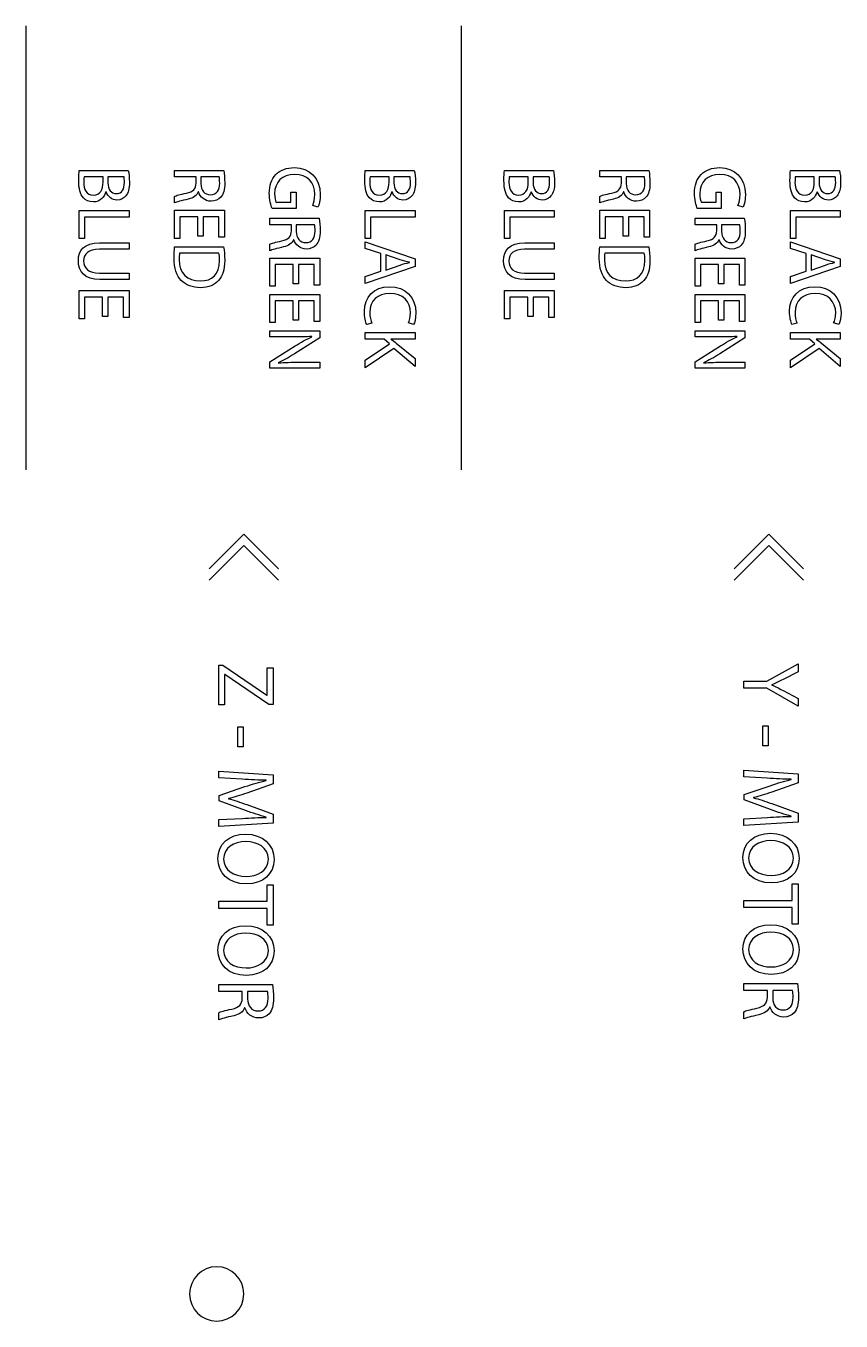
# Model space of a CAD drawing. Header units: millimetres. Extents: x -1166 to -93, y -857 to -63.
# Drawn here: x -1007.1 to -964.3, y -736.2 to -668.2 of the extents above; entities that cross this region are included whole.
import ezdxf

# ---------------------------------------------------------------- set-up
doc = ezdxf.new("R2010")
doc.units = ezdxf.units.MM
doc.layers.add('CUTS', color=1, linetype='Continuous', true_color=0xff0000)
doc.layers.add('TEXT', color=5, linetype='Continuous', true_color=0x0000ff)

msp = doc.modelspace()

# ---------------------------------------------------------------- linework, layer by layer
at = {"layer": 'CUTS', "color": 1, "lineweight": 25, "true_color": 0xff0000}
for points in [[(-997.075, -733.301), (-997.861, -733.301), (-998.499, -733.939), (-998.499, -734.726)], [(-995.65, -734.726), (-995.65, -733.939), (-996.288, -733.301), (-997.075, -733.301)], [(-998.499, -734.726), (-998.499, -735.513), (-997.861, -736.151), (-997.075, -736.151)], [(-997.075, -736.151), (-996.288, -736.151), (-995.65, -735.513), (-995.65, -734.726)]]:
    msp.add_open_spline(points, degree=3, dxfattribs=at)
at = {"layer": 'TEXT', "color": 5, "lineweight": 25, "true_color": 0x0000ff}
for points in [[(-1007.08, -668.203), (-1007.08, -691.486)], [(-984.254, -668.203), (-984.254, -691.486)], [(-1004.281, -675.789), (-1001.711, -675.789), (-1001.711, -675.789)], [(-998.155, -676.445), (-998.155, -676.127), (-999.288, -676.127), (-999.288, -675.789), (-996.707, -675.789), (-996.707, -675.789)], [(-989.28, -675.789), (-986.711, -675.789), (-986.711, -675.789)], [(-981.98, -675.789), (-979.411, -675.789), (-979.411, -675.789)], [(-975.854, -676.445), (-975.854, -676.127), (-976.988, -676.127), (-976.988, -675.789), (-974.407, -675.789), (-974.407, -675.789)], [(-966.98, -675.789), (-964.411, -675.789), (-964.411, -675.789)], [(-1003.035, -676.406), (-1003.035, -676.127), (-1004.032, -676.127), (-1004.032, -676.127)], [(-1002.782, -676.127), (-1002.782, -676.434)], [(-1001.936, -676.127), (-1002.782, -676.127), (-1002.782, -676.127)], [(-997.899, -676.127), (-997.899, -676.473)], [(-996.944, -676.127), (-997.899, -676.127), (-997.899, -676.127)], [(-988.035, -676.406), (-988.035, -676.127), (-989.032, -676.127), (-989.032, -676.127)], [(-987.783, -676.127), (-987.783, -676.434)], [(-986.937, -676.127), (-987.783, -676.127), (-987.783, -676.127)], [(-980.734, -676.406), (-980.734, -676.127), (-981.732, -676.127), (-981.732, -676.127)], [(-980.482, -676.127), (-980.482, -676.434)], [(-979.636, -676.127), (-980.482, -676.127), (-980.482, -676.127)], [(-975.599, -676.127), (-975.599, -676.473)], [(-974.644, -676.127), (-975.599, -676.127), (-975.599, -676.127)], [(-965.734, -676.406), (-965.734, -676.127), (-966.732, -676.127), (-966.732, -676.127)], [(-965.482, -676.127), (-965.482, -676.434)], [(-964.636, -676.127), (-965.482, -676.127), (-965.482, -676.127)], [(-1002.88, -676.9), (-1002.891, -676.9)], [(-999.288, -677.493), (-999.288, -677.144)], [(-998.031, -676.911), (-998.042, -676.911)], [(-993.966, -677.451), (-993.186, -677.451), (-993.186, -676.923), (-992.914, -676.923), (-992.914, -677.784), (-994.172, -677.784), (-994.172, -677.784)], [(-987.88, -676.9), (-987.891, -676.9)], [(-980.579, -676.9), (-980.59, -676.9)], [(-976.988, -677.493), (-976.988, -677.144)], [(-975.731, -676.911), (-975.742, -676.911)], [(-971.666, -677.451), (-970.886, -677.451), (-970.886, -676.923), (-970.614, -676.923), (-970.614, -677.784), (-971.871, -677.784), (-971.871, -677.784)], [(-965.579, -676.9), (-965.591, -676.9)], [(-1001.672, -677.889), (-1001.672, -678.23), (-1004.005, -678.23), (-1004.005, -679.348), (-1004.288, -679.348), (-1004.288, -677.889), (-1001.672, -677.889), (-1001.672, -677.889)], [(-998.062, -679.228), (-998.062, -678.215), (-999.005, -678.215), (-999.005, -679.348), (-999.288, -679.348), (-999.288, -677.873), (-996.673, -677.873), (-996.673, -679.29), (-996.956, -679.29), (-996.956, -678.215), (-997.783, -678.215), (-997.783, -679.228), (-998.062, -679.228), (-998.062, -679.228)], [(-991.765, -677.707), (-992.041, -677.621)], [(-986.672, -677.889), (-986.672, -678.23), (-989.005, -678.23), (-989.005, -679.348), (-989.289, -679.348), (-989.289, -677.889), (-986.672, -677.889), (-986.672, -677.889)], [(-979.372, -677.889), (-979.372, -678.23), (-981.705, -678.23), (-981.705, -679.348), (-981.988, -679.348), (-981.988, -677.889), (-979.372, -677.889), (-979.372, -677.889)], [(-975.761, -679.228), (-975.761, -678.215), (-976.705, -678.215), (-976.705, -679.348), (-976.988, -679.348), (-976.988, -677.873), (-974.372, -677.873), (-974.372, -679.29), (-974.655, -679.29), (-974.655, -678.215), (-975.482, -678.215), (-975.482, -679.228), (-975.761, -679.228), (-975.761, -679.228)], [(-969.465, -677.707), (-969.741, -677.621)], [(-964.372, -677.889), (-964.372, -678.23), (-966.705, -678.23), (-966.705, -679.348), (-966.988, -679.348), (-966.988, -677.889), (-964.372, -677.889), (-964.372, -677.889)], [(-993.155, -678.952), (-993.155, -678.634), (-994.288, -678.634), (-994.288, -678.297), (-991.707, -678.297), (-991.707, -678.297)], [(-992.899, -678.634), (-992.899, -678.98)], [(-991.944, -678.634), (-992.899, -678.634), (-992.899, -678.634)], [(-970.854, -678.952), (-970.854, -678.634), (-971.988, -678.634), (-971.988, -678.297), (-969.407, -678.297), (-969.407, -678.297)], [(-970.598, -678.634), (-970.598, -678.98)], [(-969.644, -678.634), (-970.598, -678.634), (-970.598, -678.634)], [(-993.031, -679.418), (-993.042, -679.418)], [(-970.73, -679.418), (-970.742, -679.418)], [(-1001.672, -679.922), (-1003.225, -679.922)], [(-1003.213, -679.581), (-1001.672, -679.581), (-1001.672, -679.922), (-1001.672, -679.922)], [(-999.281, -679.786), (-996.712, -679.786), (-996.712, -679.786)], [(-996.956, -680.124), (-999.024, -680.124), (-999.024, -680.124)], [(-994.288, -680.001), (-994.288, -679.651)], [(-988.466, -680.147), (-989.289, -679.876), (-989.289, -679.526), (-986.672, -680.419), (-986.672, -680.822), (-989.289, -681.715), (-989.289, -681.354), (-988.466, -681.075), (-988.466, -680.147), (-988.466, -680.147)], [(-979.372, -679.922), (-980.925, -679.922)], [(-980.913, -679.581), (-979.372, -679.581), (-979.372, -679.922), (-979.372, -679.922)], [(-976.98, -679.786), (-974.411, -679.786), (-974.411, -679.786)], [(-974.655, -680.124), (-976.724, -680.124), (-976.724, -680.124)], [(-971.988, -680.001), (-971.988, -679.651)], [(-966.165, -680.147), (-966.988, -679.876), (-966.988, -679.526), (-964.372, -680.419), (-964.372, -680.822), (-966.988, -681.715), (-966.988, -681.354), (-966.165, -681.075), (-966.165, -680.147), (-966.165, -680.147)], [(-993.061, -681.735), (-993.061, -680.722), (-994.005, -680.722), (-994.005, -681.855), (-994.288, -681.855), (-994.288, -680.38), (-991.672, -680.38), (-991.672, -681.797), (-991.955, -681.797), (-991.955, -680.722), (-992.782, -680.722), (-992.782, -681.735), (-993.061, -681.735), (-993.061, -681.735)], [(-987.445, -680.473), (-988.202, -680.217), (-988.202, -681.009), (-988.202, -681.009)], [(-988.202, -681.009), (-987.449, -680.749)], [(-986.971, -680.613), (-986.971, -680.605)], [(-970.761, -681.735), (-970.761, -680.722), (-971.705, -680.722), (-971.705, -681.855), (-971.988, -681.855), (-971.988, -680.38), (-969.372, -680.38), (-969.372, -681.797), (-969.655, -681.797), (-969.655, -680.722), (-970.482, -680.722), (-970.482, -681.735), (-970.761, -681.735), (-970.761, -681.735)], [(-965.144, -680.473), (-965.901, -680.217), (-965.901, -681.009), (-965.901, -681.009)], [(-965.901, -681.009), (-965.148, -680.749)], [(-964.671, -680.613), (-964.671, -680.605)], [(-1003.225, -681.168), (-1001.672, -681.168), (-1001.672, -681.51), (-1003.202, -681.51)], [(-980.925, -681.168), (-979.372, -681.168), (-979.372, -681.51), (-980.901, -681.51)], [(-1003.062, -683.446), (-1003.062, -682.433), (-1004.005, -682.433), (-1004.005, -683.566), (-1004.288, -683.566), (-1004.288, -682.091), (-1001.672, -682.091), (-1001.672, -683.508), (-1001.956, -683.508), (-1001.956, -682.433), (-1002.782, -682.433), (-1002.782, -683.446), (-1003.062, -683.446), (-1003.062, -683.446)], [(-980.762, -683.446), (-980.762, -682.433), (-981.705, -682.433), (-981.705, -683.566), (-981.988, -683.566), (-981.988, -682.091), (-979.372, -682.091), (-979.372, -683.508), (-979.655, -683.508), (-979.655, -682.433), (-980.482, -682.433), (-980.482, -683.446), (-980.762, -683.446), (-980.762, -683.446)], [(-993.061, -683.644), (-993.061, -682.631), (-994.005, -682.631), (-994.005, -683.764), (-994.288, -683.764), (-994.288, -682.289), (-991.672, -682.289), (-991.672, -683.706), (-991.955, -683.706), (-991.955, -682.631), (-992.782, -682.631), (-992.782, -683.644), (-993.061, -683.644), (-993.061, -683.644)], [(-970.761, -683.644), (-970.761, -682.631), (-971.705, -682.631), (-971.705, -683.764), (-971.988, -683.764), (-971.988, -682.289), (-969.372, -682.289), (-969.372, -683.706), (-969.655, -683.706), (-969.655, -682.631), (-970.482, -682.631), (-970.482, -683.644), (-970.761, -683.644), (-970.761, -683.644)], [(-994.288, -684.202), (-991.672, -684.202), (-991.672, -684.575), (-992.996, -685.41)], [(-993.17, -684.521), (-994.288, -684.521), (-994.288, -684.202), (-994.288, -684.202)], [(-988.935, -683.799), (-989.207, -683.865), (-989.207, -683.865)], [(-986.746, -683.873), (-987.022, -683.788)], [(-971.988, -684.202), (-969.372, -684.202), (-969.372, -684.575), (-970.695, -685.41)], [(-970.87, -684.521), (-971.988, -684.521), (-971.988, -684.202), (-971.988, -684.202)], [(-966.635, -683.799), (-966.906, -683.865), (-966.906, -683.865)], [(-964.446, -683.873), (-964.721, -683.788)], [(-992.087, -684.509), (-992.091, -684.497)], [(-987.654, -684.847), (-986.672, -685.646), (-986.672, -686.065), (-987.783, -685.119), (-989.289, -686.139), (-989.289, -685.739), (-988.004, -684.882), (-988.291, -684.629), (-989.289, -684.629), (-989.289, -684.292), (-986.672, -684.292), (-986.672, -684.292)], [(-986.672, -684.292), (-986.672, -684.629), (-987.934, -684.629), (-987.934, -684.641)], [(-969.787, -684.509), (-969.791, -684.497)], [(-965.354, -684.847), (-964.372, -685.646), (-964.372, -686.065), (-965.482, -685.119), (-966.988, -686.139), (-966.988, -685.739), (-965.703, -684.882), (-965.99, -684.629), (-966.988, -684.629), (-966.988, -684.292), (-964.372, -684.292), (-964.372, -684.292)], [(-964.372, -684.292), (-964.372, -684.629), (-965.633, -684.629), (-965.633, -684.641)], [(-992.767, -685.848), (-991.672, -685.848), (-991.672, -686.166), (-994.288, -686.166), (-994.288, -685.825), (-992.961, -684.994)], [(-970.466, -685.848), (-969.372, -685.848), (-969.372, -686.166), (-971.988, -686.166), (-971.988, -685.825), (-970.66, -684.994)], [(-993.846, -685.875), (-993.842, -685.887)], [(-971.546, -685.875), (-971.541, -685.887)], [(-997.467, -696.679), (-995.65, -694.862), (-993.834, -696.679)], [(-969.932, -696.679), (-968.116, -694.862), (-966.299, -696.679)], [(-997.467, -697.279), (-995.65, -695.463), (-993.834, -697.279)], [(-969.932, -697.279), (-968.116, -695.463), (-966.299, -697.279)], [(-996.751, -701.742), (-994.437, -703.32), (-994.424, -703.32), (-994.424, -701.877), (-994.115, -701.877), (-994.115, -703.802), (-994.339, -703.802), (-996.645, -702.229), (-996.658, -702.229), (-996.658, -703.824), (-996.967, -703.824), (-996.967, -701.742), (-996.751, -701.742), (-996.751, -701.742)], [(-969.432, -702.572), (-968.222, -702.572), (-966.58, -701.666), (-966.58, -702.089), (-967.367, -702.491)], [(-967.367, -703.071), (-966.58, -703.481), (-966.58, -703.896), (-968.217, -702.944), (-969.432, -702.944), (-969.432, -702.572), (-969.432, -702.572)], [(-967.955, -702.774), (-967.955, -702.783)], [(-995.689, -704.98), (-995.689, -706.026), (-995.96, -706.026), (-995.96, -704.98), (-995.689, -704.98), (-995.689, -704.98)], [(-968.154, -704.93), (-968.154, -705.975), (-968.425, -705.975), (-968.425, -704.93), (-968.154, -704.93), (-968.154, -704.93)], [(-995.744, -707.724), (-996.966, -707.647), (-996.966, -707.296), (-994.115, -707.495), (-994.115, -707.965), (-995.494, -708.451)], [(-968.21, -707.673), (-969.432, -707.597), (-969.432, -707.245), (-966.58, -707.445), (-966.58, -707.914), (-967.96, -708.4)], [(-994.483, -707.787), (-994.483, -707.778)], [(-966.949, -707.736), (-966.949, -707.727)], [(-995.566, -709.361), (-996.95, -708.857), (-996.95, -708.578), (-995.592, -708.113)], [(-968.032, -709.31), (-969.415, -708.807), (-969.415, -708.528), (-968.057, -708.062)], [(-968.92, -708.688), (-968.92, -708.697)], [(-995.494, -709.052), (-994.115, -709.56), (-994.115, -710.029), (-996.966, -710.207), (-996.966, -709.843), (-995.714, -709.775), (-995.714, -709.775)], [(-996.455, -708.739), (-996.455, -708.747)], [(-967.96, -709.001), (-966.58, -709.509), (-966.58, -709.979), (-969.432, -710.156), (-969.432, -709.793), (-968.18, -709.725), (-968.18, -709.725)], [(-994.483, -709.729), (-994.483, -709.72)], [(-966.949, -709.678), (-966.949, -709.669)], [(-994.428, -714.128), (-994.428, -713.261), (-994.115, -713.261), (-994.115, -715.372), (-994.428, -715.372), (-994.428, -714.501), (-996.967, -714.501), (-996.967, -714.128), (-994.428, -714.128), (-994.428, -714.128)], [(-966.893, -714.077), (-966.893, -713.21), (-966.58, -713.21), (-966.58, -715.321), (-966.893, -715.321), (-966.893, -714.45), (-969.432, -714.45), (-969.432, -714.077), (-966.893, -714.077), (-966.893, -714.077)], [(-995.731, -719.208), (-995.731, -718.861), (-996.967, -718.861), (-996.967, -718.493), (-994.153, -718.493), (-994.153, -718.493)], [(-995.452, -718.861), (-995.452, -719.238)], [(-994.411, -718.861), (-995.452, -718.861), (-995.452, -718.861)], [(-968.196, -719.157), (-968.196, -718.81), (-969.431, -718.81), (-969.431, -718.442), (-966.618, -718.442), (-966.618, -718.442)], [(-967.917, -718.81), (-967.917, -719.187)], [(-966.877, -718.81), (-967.917, -718.81), (-967.917, -718.81)], [(-996.967, -720.351), (-996.967, -719.97)], [(-995.596, -719.716), (-995.609, -719.716)], [(-969.432, -720.3), (-969.432, -719.919)], [(-968.061, -719.665), (-968.074, -719.665)]]:
    msp.add_lwpolyline(points, dxfattribs=at)
for points in [[(-1004.312, -676.313), (-1004.312, -676.08), (-1004.296, -675.902), (-1004.281, -675.789)], [(-1001.711, -675.789), (-1001.676, -675.937), (-1001.653, -676.174), (-1001.653, -676.406)], [(-996.707, -675.789), (-996.676, -675.961), (-996.653, -676.209), (-996.653, -676.438)], [(-994.316, -676.977), (-994.316, -676.581), (-994.214, -676.255), (-993.97, -675.999)], [(-992.98, -675.991), (-993.644, -675.991), (-994.036, -676.387), (-994.036, -677.001)], [(-993.97, -675.999), (-993.753, -675.774), (-993.403, -675.635), (-992.996, -675.635)], [(-992.996, -675.635), (-992.216, -675.635), (-991.645, -676.174), (-991.645, -677.051)], [(-991.929, -677.043), (-991.929, -676.406), (-992.325, -675.991), (-992.98, -675.991)], [(-989.312, -676.313), (-989.312, -676.08), (-989.296, -675.902), (-989.28, -675.789)], [(-986.711, -675.789), (-986.676, -675.937), (-986.653, -676.174), (-986.653, -676.406)], [(-982.011, -676.313), (-982.011, -676.08), (-981.996, -675.902), (-981.98, -675.789)], [(-979.411, -675.789), (-979.376, -675.937), (-979.353, -676.174), (-979.353, -676.406)], [(-974.407, -675.789), (-974.376, -675.961), (-974.353, -676.209), (-974.353, -676.438)], [(-972.015, -676.977), (-972.015, -676.581), (-971.914, -676.255), (-971.67, -675.999)], [(-970.68, -675.991), (-971.344, -675.991), (-971.736, -676.387), (-971.736, -677.001)], [(-971.67, -675.999), (-971.452, -675.774), (-971.103, -675.635), (-970.696, -675.635)], [(-970.696, -675.635), (-969.915, -675.635), (-969.345, -676.174), (-969.345, -677.051)], [(-969.629, -677.043), (-969.629, -676.406), (-970.024, -675.991), (-970.68, -675.991)], [(-967.011, -676.313), (-967.011, -676.08), (-966.996, -675.902), (-966.98, -675.789)], [(-964.411, -675.789), (-964.376, -675.937), (-964.353, -676.174), (-964.353, -676.406)], [(-1004.067, -677.214), (-1004.234, -677.035), (-1004.312, -676.74), (-1004.312, -676.313)], [(-1004.032, -676.127), (-1004.044, -676.197), (-1004.048, -676.29), (-1004.048, -676.411)], [(-1004.048, -676.411), (-1004.048, -676.76), (-1003.92, -677.082), (-1003.539, -677.082)], [(-1003.539, -677.082), (-1003.186, -677.082), (-1003.035, -676.775), (-1003.035, -676.406)], [(-1002.782, -676.434), (-1002.782, -676.787), (-1002.592, -676.997), (-1002.34, -676.997)], [(-1002.34, -676.997), (-1002.037, -676.997), (-1001.913, -676.768), (-1001.913, -676.426)], [(-1001.913, -676.426), (-1001.913, -676.271), (-1001.925, -676.182), (-1001.936, -676.127)], [(-1001.653, -676.406), (-1001.653, -676.744), (-1001.711, -676.961), (-1001.843, -677.121)], [(-998.663, -676.973), (-998.303, -676.896), (-998.166, -676.752), (-998.155, -676.445)], [(-997.899, -676.473), (-997.899, -676.834), (-997.701, -677.062), (-997.402, -677.062)], [(-997.402, -677.062), (-997.064, -677.062), (-996.917, -676.818), (-996.917, -676.461)], [(-996.917, -676.461), (-996.917, -676.298), (-996.929, -676.185), (-996.944, -676.127)], [(-996.653, -676.438), (-996.653, -676.799), (-996.723, -677.035), (-996.866, -677.195)], [(-989.067, -677.214), (-989.234, -677.035), (-989.312, -676.74), (-989.312, -676.313)], [(-989.032, -676.127), (-989.044, -676.197), (-989.048, -676.29), (-989.048, -676.411)], [(-989.048, -676.411), (-989.048, -676.76), (-988.92, -677.082), (-988.539, -677.082)], [(-988.539, -677.082), (-988.186, -677.082), (-988.035, -676.775), (-988.035, -676.406)], [(-987.783, -676.434), (-987.783, -676.787), (-987.592, -676.997), (-987.34, -676.997)], [(-987.34, -676.997), (-987.037, -676.997), (-986.913, -676.768), (-986.913, -676.426)], [(-986.913, -676.426), (-986.913, -676.271), (-986.925, -676.182), (-986.937, -676.127)], [(-986.653, -676.406), (-986.653, -676.744), (-986.711, -676.961), (-986.843, -677.121)], [(-981.767, -677.214), (-981.933, -677.035), (-982.011, -676.74), (-982.011, -676.313)], [(-981.732, -676.127), (-981.743, -676.197), (-981.748, -676.29), (-981.748, -676.411)], [(-981.748, -676.411), (-981.748, -676.76), (-981.619, -677.082), (-981.239, -677.082)], [(-981.239, -677.082), (-980.886, -677.082), (-980.734, -676.775), (-980.734, -676.406)], [(-980.482, -676.434), (-980.482, -676.787), (-980.292, -676.997), (-980.04, -676.997)], [(-980.04, -676.997), (-979.737, -676.997), (-979.613, -676.768), (-979.613, -676.426)], [(-979.613, -676.426), (-979.613, -676.271), (-979.624, -676.182), (-979.636, -676.127)], [(-979.353, -676.406), (-979.353, -676.744), (-979.411, -676.961), (-979.543, -677.121)], [(-976.363, -676.973), (-976.002, -676.896), (-975.866, -676.752), (-975.854, -676.445)], [(-975.599, -676.473), (-975.599, -676.834), (-975.4, -677.062), (-975.102, -677.062)], [(-975.102, -677.062), (-974.764, -677.062), (-974.617, -676.818), (-974.617, -676.461)], [(-974.617, -676.461), (-974.617, -676.298), (-974.628, -676.185), (-974.644, -676.127)], [(-974.353, -676.438), (-974.353, -676.799), (-974.422, -677.035), (-974.566, -677.195)], [(-966.767, -677.214), (-966.934, -677.035), (-967.011, -676.74), (-967.011, -676.313)], [(-966.732, -676.127), (-966.743, -676.197), (-966.747, -676.29), (-966.747, -676.411)], [(-966.747, -676.411), (-966.747, -676.76), (-966.619, -677.082), (-966.239, -677.082)], [(-966.239, -677.082), (-965.886, -677.082), (-965.734, -676.775), (-965.734, -676.406)], [(-965.482, -676.434), (-965.482, -676.787), (-965.292, -676.997), (-965.04, -676.997)], [(-965.04, -676.997), (-964.737, -676.997), (-964.612, -676.768), (-964.612, -676.426)], [(-964.612, -676.426), (-964.612, -676.271), (-964.624, -676.182), (-964.636, -676.127)], [(-964.353, -676.406), (-964.353, -676.744), (-964.411, -676.961), (-964.543, -677.121)], [(-1003.543, -677.439), (-1003.768, -677.439), (-1003.943, -677.35), (-1004.067, -677.214)], [(-1002.891, -676.9), (-1002.949, -677.148), (-1003.155, -677.439), (-1003.543, -677.439)], [(-1002.305, -677.342), (-1002.561, -677.342), (-1002.782, -677.171), (-1002.88, -676.9)], [(-1001.843, -677.121), (-1001.944, -677.257), (-1002.099, -677.342), (-1002.305, -677.342)], [(-999.288, -677.144), (-999.21, -677.101), (-998.99, -677.043), (-998.663, -676.973)], [(-998.57, -677.292), (-998.935, -677.377), (-999.187, -677.439), (-999.288, -677.493)], [(-998.042, -676.911), (-998.112, -677.11), (-998.298, -677.229), (-998.57, -677.292)], [(-997.367, -677.4), (-997.709, -677.4), (-997.938, -677.183), (-998.031, -676.911)], [(-996.866, -677.195), (-996.983, -677.323), (-997.161, -677.4), (-997.367, -677.4)], [(-994.172, -677.784), (-994.23, -677.633), (-994.316, -677.33), (-994.316, -676.977)], [(-994.036, -677.001), (-994.036, -677.222), (-994.005, -677.373), (-993.966, -677.451)], [(-992.041, -677.621), (-991.975, -677.482), (-991.929, -677.307), (-991.929, -677.043)], [(-991.645, -677.051), (-991.645, -677.354), (-991.711, -677.594), (-991.765, -677.707)], [(-988.543, -677.439), (-988.768, -677.439), (-988.943, -677.35), (-989.067, -677.214)], [(-987.891, -676.9), (-987.949, -677.148), (-988.155, -677.439), (-988.543, -677.439)], [(-987.305, -677.342), (-987.561, -677.342), (-987.783, -677.171), (-987.88, -676.9)], [(-986.843, -677.121), (-986.944, -677.257), (-987.099, -677.342), (-987.305, -677.342)], [(-981.243, -677.439), (-981.468, -677.439), (-981.642, -677.35), (-981.767, -677.214)], [(-980.59, -676.9), (-980.649, -677.148), (-980.854, -677.439), (-981.243, -677.439)], [(-980.004, -677.342), (-980.261, -677.342), (-980.482, -677.171), (-980.579, -676.9)], [(-979.543, -677.121), (-979.644, -677.257), (-979.799, -677.342), (-980.004, -677.342)], [(-976.988, -677.144), (-976.911, -677.101), (-976.689, -677.043), (-976.363, -676.973)], [(-976.27, -677.292), (-976.635, -677.377), (-976.887, -677.439), (-976.988, -677.493)], [(-975.742, -676.911), (-975.812, -677.11), (-975.998, -677.229), (-976.27, -677.292)], [(-975.067, -677.4), (-975.408, -677.4), (-975.637, -677.183), (-975.731, -676.911)], [(-974.566, -677.195), (-974.682, -677.323), (-974.861, -677.4), (-975.067, -677.4)], [(-971.871, -677.784), (-971.929, -677.633), (-972.015, -677.33), (-972.015, -676.977)], [(-971.736, -677.001), (-971.736, -677.222), (-971.705, -677.373), (-971.666, -677.451)], [(-969.741, -677.621), (-969.675, -677.482), (-969.629, -677.307), (-969.629, -677.043)], [(-969.345, -677.051), (-969.345, -677.354), (-969.411, -677.594), (-969.465, -677.707)], [(-966.243, -677.439), (-966.468, -677.439), (-966.643, -677.35), (-966.767, -677.214)], [(-965.591, -676.9), (-965.649, -677.148), (-965.855, -677.439), (-966.243, -677.439)], [(-965.005, -677.342), (-965.261, -677.342), (-965.482, -677.171), (-965.579, -676.9)], [(-964.543, -677.121), (-964.644, -677.257), (-964.799, -677.342), (-965.005, -677.342)], [(-991.917, -678.968), (-991.917, -678.805), (-991.929, -678.692), (-991.944, -678.634)], [(-991.707, -678.297), (-991.676, -678.467), (-991.653, -678.716), (-991.653, -678.945)], [(-969.617, -678.968), (-969.617, -678.805), (-969.628, -678.692), (-969.644, -678.634)], [(-969.407, -678.297), (-969.376, -678.467), (-969.353, -678.716), (-969.353, -678.945)], [(-994.288, -679.651), (-994.211, -679.608), (-993.989, -679.55), (-993.663, -679.48)], [(-993.663, -679.48), (-993.302, -679.403), (-993.167, -679.259), (-993.155, -678.952)], [(-993.042, -679.418), (-993.112, -679.616), (-993.299, -679.737), (-993.57, -679.798)], [(-992.367, -679.907), (-992.709, -679.907), (-992.938, -679.69), (-993.031, -679.418)], [(-992.899, -678.98), (-992.899, -679.34), (-992.701, -679.569), (-992.402, -679.569)], [(-992.402, -679.569), (-992.065, -679.569), (-991.917, -679.325), (-991.917, -678.968)], [(-991.653, -678.945), (-991.653, -679.306), (-991.723, -679.542), (-991.866, -679.701)], [(-971.988, -679.651), (-971.91, -679.608), (-971.689, -679.55), (-971.363, -679.48)], [(-971.363, -679.48), (-971.002, -679.403), (-970.866, -679.259), (-970.854, -678.952)], [(-970.742, -679.418), (-970.812, -679.616), (-970.998, -679.737), (-971.27, -679.798)], [(-970.067, -679.907), (-970.408, -679.907), (-970.637, -679.69), (-970.73, -679.418)], [(-970.598, -678.98), (-970.598, -679.34), (-970.4, -679.569), (-970.102, -679.569)], [(-970.102, -679.569), (-969.764, -679.569), (-969.617, -679.325), (-969.617, -678.968)], [(-969.353, -678.945), (-969.353, -679.306), (-969.422, -679.542), (-969.566, -679.701)], [(-1004.331, -680.52), (-1004.331, -679.985), (-1004.028, -679.581), (-1003.213, -679.581)], [(-1003.225, -679.922), (-1003.807, -679.922), (-1004.055, -680.182), (-1004.055, -680.532)], [(-999.312, -680.4), (-999.312, -680.155), (-999.3, -679.957), (-999.281, -679.786)], [(-999.024, -680.124), (-999.036, -680.209), (-999.04, -680.334), (-999.04, -680.466)], [(-996.921, -680.52), (-996.921, -680.345), (-996.936, -680.213), (-996.956, -680.124)], [(-996.712, -679.786), (-996.676, -679.992), (-996.653, -680.237), (-996.653, -680.504)], [(-993.57, -679.798), (-993.935, -679.884), (-994.187, -679.946), (-994.288, -680.001)], [(-991.866, -679.701), (-991.983, -679.829), (-992.161, -679.907), (-992.367, -679.907)], [(-982.03, -680.52), (-982.03, -679.985), (-981.728, -679.581), (-980.913, -679.581)], [(-980.925, -679.922), (-981.507, -679.922), (-981.755, -680.182), (-981.755, -680.532)], [(-977.011, -680.4), (-977.011, -680.155), (-977, -679.957), (-976.98, -679.786)], [(-976.724, -680.124), (-976.736, -680.209), (-976.74, -680.334), (-976.74, -680.466)], [(-974.62, -680.52), (-974.62, -680.345), (-974.636, -680.213), (-974.655, -680.124)], [(-974.411, -679.786), (-974.376, -679.992), (-974.353, -680.237), (-974.353, -680.504)], [(-971.27, -679.798), (-971.635, -679.884), (-971.887, -679.946), (-971.988, -680.001)], [(-969.566, -679.701), (-969.682, -679.829), (-969.861, -679.907), (-970.067, -679.907)], [(-1003.202, -681.51), (-1004.005, -681.51), (-1004.331, -681.087), (-1004.331, -680.52)], [(-1004.055, -680.532), (-1004.055, -680.916), (-1003.799, -681.168), (-1003.225, -681.168)], [(-998.935, -681.56), (-999.18, -681.312), (-999.312, -680.908), (-999.312, -680.4)], [(-999.04, -680.466), (-999.04, -681.192), (-998.636, -681.58), (-997.93, -681.58)], [(-997.93, -681.58), (-997.313, -681.583), (-996.921, -681.234), (-996.921, -680.52)], [(-996.653, -680.504), (-996.653, -680.99), (-996.77, -681.335), (-996.979, -681.564)], [(-987.449, -680.749), (-987.278, -680.691), (-987.123, -680.652), (-986.971, -680.613)], [(-986.971, -680.605), (-987.123, -680.566), (-987.286, -680.528), (-987.445, -680.473)], [(-980.901, -681.51), (-981.705, -681.51), (-982.03, -681.087), (-982.03, -680.52)], [(-981.755, -680.532), (-981.755, -680.916), (-981.499, -681.168), (-980.925, -681.168)], [(-976.635, -681.56), (-976.879, -681.312), (-977.011, -680.908), (-977.011, -680.4)], [(-976.74, -680.466), (-976.74, -681.192), (-976.336, -681.58), (-975.63, -681.58)], [(-975.63, -681.58), (-975.013, -681.583), (-974.62, -681.234), (-974.62, -680.52)], [(-974.353, -680.504), (-974.353, -680.99), (-974.469, -681.335), (-974.679, -681.564)], [(-965.148, -680.749), (-964.977, -680.691), (-964.822, -680.652), (-964.671, -680.613)], [(-964.671, -680.605), (-964.822, -680.566), (-964.985, -680.528), (-965.144, -680.473)], [(-997.918, -681.937), (-998.345, -681.937), (-998.695, -681.801), (-998.935, -681.56)], [(-996.979, -681.564), (-997.193, -681.801), (-997.495, -681.937), (-997.918, -681.937)], [(-989.331, -683.174), (-989.331, -682.437), (-988.865, -681.886), (-988.004, -681.886)], [(-988.004, -681.886), (-987.181, -681.886), (-986.63, -682.441), (-986.63, -683.252)], [(-975.618, -681.937), (-976.045, -681.937), (-976.394, -681.801), (-976.635, -681.56)], [(-974.679, -681.564), (-974.892, -681.801), (-975.195, -681.937), (-975.618, -681.937)], [(-967.031, -683.174), (-967.031, -682.437), (-966.565, -681.886), (-965.703, -681.886)], [(-965.703, -681.886), (-964.881, -681.886), (-964.33, -682.441), (-964.33, -683.252)], [(-987.992, -682.243), (-988.636, -682.243), (-989.044, -682.611), (-989.044, -683.244)], [(-986.913, -683.264), (-986.913, -682.65), (-987.305, -682.243), (-987.992, -682.243)], [(-965.692, -682.243), (-966.336, -682.243), (-966.743, -682.611), (-966.743, -683.244)], [(-964.612, -683.264), (-964.612, -682.65), (-965.005, -682.243), (-965.692, -682.243)], [(-989.207, -683.865), (-989.269, -683.745), (-989.331, -683.493), (-989.331, -683.174)], [(-989.044, -683.244), (-989.044, -683.454), (-989.001, -683.663), (-988.935, -683.799)], [(-987.022, -683.788), (-986.96, -683.663), (-986.913, -683.481), (-986.913, -683.264)], [(-986.63, -683.252), (-986.63, -683.574), (-986.7, -683.783), (-986.746, -683.873)], [(-966.906, -683.865), (-966.969, -683.745), (-967.031, -683.493), (-967.031, -683.174)], [(-966.743, -683.244), (-966.743, -683.454), (-966.701, -683.663), (-966.635, -683.799)], [(-964.721, -683.788), (-964.659, -683.663), (-964.612, -683.481), (-964.612, -683.264)], [(-964.33, -683.252), (-964.33, -683.574), (-964.399, -683.783), (-964.446, -683.873)], [(-992.091, -684.497), (-992.421, -684.517), (-992.736, -684.521), (-993.17, -684.521)], [(-992.961, -684.994), (-992.669, -684.812), (-992.371, -684.637), (-992.087, -684.509)], [(-987.934, -684.641), (-987.833, -684.711), (-987.74, -684.781), (-987.654, -684.847)], [(-969.791, -684.497), (-970.121, -684.517), (-970.435, -684.521), (-970.87, -684.521)], [(-970.66, -684.994), (-970.369, -684.812), (-970.071, -684.637), (-969.787, -684.509)], [(-965.633, -684.641), (-965.532, -684.711), (-965.439, -684.781), (-965.354, -684.847)], [(-992.996, -685.41), (-993.302, -685.6), (-993.578, -685.755), (-993.846, -685.875)], [(-970.695, -685.41), (-971.002, -685.6), (-971.277, -685.755), (-971.546, -685.875)], [(-993.842, -685.887), (-993.493, -685.856), (-993.174, -685.848), (-992.767, -685.848)], [(-971.541, -685.887), (-971.192, -685.856), (-970.874, -685.848), (-970.466, -685.848)], [(-967.367, -702.491), (-967.583, -702.597), (-967.757, -702.686), (-967.955, -702.774)], [(-967.955, -702.783), (-967.769, -702.859), (-967.583, -702.961), (-967.367, -703.071)], [(-994.483, -707.778), (-994.838, -707.77), (-995.312, -707.749), (-995.744, -707.724)], [(-995.592, -708.113), (-995.186, -707.977), (-994.821, -707.867), (-994.483, -707.787)], [(-966.949, -707.727), (-967.304, -707.719), (-967.778, -707.698), (-968.21, -707.673)], [(-968.057, -708.062), (-967.651, -707.927), (-967.287, -707.816), (-966.949, -707.736)], [(-995.494, -708.451), (-995.845, -708.57), (-996.158, -708.663), (-996.455, -708.739)], [(-967.96, -708.4), (-968.311, -708.519), (-968.624, -708.612), (-968.92, -708.688)], [(-968.92, -708.697), (-968.633, -708.773), (-968.319, -708.874), (-967.96, -709.001)], [(-996.455, -708.747), (-996.167, -708.824), (-995.854, -708.925), (-995.494, -709.052)], [(-994.483, -709.72), (-994.813, -709.619), (-995.173, -709.504), (-995.566, -709.361)], [(-966.949, -709.669), (-967.279, -709.568), (-967.638, -709.454), (-968.032, -709.31)], [(-995.714, -709.775), (-995.316, -709.754), (-994.834, -709.729), (-994.483, -709.729)], [(-968.18, -709.725), (-967.782, -709.704), (-967.3, -709.678), (-966.949, -709.678)], [(-997.013, -711.888), (-997.013, -711.131), (-996.425, -710.606), (-995.562, -710.606)], [(-995.562, -710.606), (-994.657, -710.606), (-994.064, -711.165), (-994.064, -711.927)], [(-969.479, -711.838), (-969.479, -711.08), (-968.891, -710.556), (-968.028, -710.556)], [(-968.028, -710.556), (-967.122, -710.556), (-966.53, -711.114), (-966.53, -711.876)], [(-995.554, -710.996), (-996.167, -710.996), (-996.713, -711.326), (-996.713, -711.91)], [(-994.365, -711.914), (-994.365, -711.3), (-994.932, -710.996), (-995.554, -710.996)], [(-968.019, -710.945), (-968.633, -710.945), (-969.178, -711.275), (-969.178, -711.859)], [(-966.83, -711.863), (-966.83, -711.25), (-967.397, -710.945), (-968.019, -710.945)], [(-995.511, -713.213), (-996.489, -713.213), (-997.013, -712.617), (-997.013, -711.888)], [(-996.713, -711.91), (-996.713, -712.494), (-996.175, -712.824), (-995.528, -712.824)], [(-995.528, -712.824), (-994.957, -712.824), (-994.365, -712.528), (-994.365, -711.914)], [(-994.064, -711.927), (-994.064, -712.709), (-994.661, -713.213), (-995.511, -713.213)], [(-967.977, -713.162), (-968.954, -713.162), (-969.479, -712.565), (-969.479, -711.838)], [(-969.178, -711.859), (-969.178, -712.443), (-968.641, -712.773), (-967.993, -712.773)], [(-967.993, -712.773), (-967.422, -712.773), (-966.83, -712.477), (-966.83, -711.863)], [(-966.53, -711.876), (-966.53, -712.659), (-967.126, -713.162), (-967.977, -713.162)], [(-997.013, -716.689), (-997.013, -715.932), (-996.425, -715.407), (-995.562, -715.407)], [(-995.562, -715.407), (-994.657, -715.407), (-994.064, -715.966), (-994.064, -716.727)], [(-969.479, -716.638), (-969.479, -715.881), (-968.891, -715.356), (-968.028, -715.356)], [(-968.028, -715.356), (-967.122, -715.356), (-966.53, -715.915), (-966.53, -716.676)], [(-995.554, -715.796), (-996.167, -715.796), (-996.713, -716.126), (-996.713, -716.71)], [(-994.365, -716.714), (-994.365, -716.101), (-994.932, -715.796), (-995.554, -715.796)], [(-968.019, -715.746), (-968.633, -715.746), (-969.178, -716.076), (-969.178, -716.66)], [(-966.83, -716.664), (-966.83, -716.05), (-967.397, -715.746), (-968.019, -715.746)], [(-995.511, -718.013), (-996.489, -718.013), (-997.013, -717.417), (-997.013, -716.689)], [(-996.713, -716.71), (-996.713, -717.294), (-996.175, -717.624), (-995.528, -717.624)], [(-995.528, -717.624), (-994.957, -717.624), (-994.365, -717.328), (-994.365, -716.714)], [(-994.064, -716.727), (-994.064, -717.51), (-994.661, -718.013), (-995.511, -718.013)], [(-967.977, -717.963), (-968.954, -717.963), (-969.479, -717.366), (-969.479, -716.638)], [(-969.178, -716.66), (-969.178, -717.244), (-968.641, -717.573), (-967.993, -717.573)], [(-967.993, -717.573), (-967.422, -717.573), (-966.83, -717.277), (-966.83, -716.664)], [(-966.53, -716.676), (-966.53, -717.459), (-967.126, -717.963), (-967.977, -717.963)], [(-994.382, -719.225), (-994.382, -719.047), (-994.394, -718.925), (-994.411, -718.861)], [(-994.153, -718.493), (-994.119, -718.679), (-994.094, -718.95), (-994.094, -719.2)], [(-966.847, -719.174), (-966.847, -718.997), (-966.86, -718.874), (-966.877, -718.81)], [(-966.618, -718.442), (-966.584, -718.629), (-966.559, -718.899), (-966.559, -719.149)], [(-996.286, -719.784), (-995.892, -719.699), (-995.744, -719.542), (-995.731, -719.208)], [(-995.452, -719.238), (-995.452, -719.631), (-995.236, -719.881), (-994.91, -719.881)], [(-994.91, -719.881), (-994.542, -719.881), (-994.382, -719.615), (-994.382, -719.225)], [(-994.094, -719.2), (-994.094, -719.593), (-994.17, -719.851), (-994.327, -720.025)], [(-968.751, -719.733), (-968.357, -719.648), (-968.209, -719.492), (-968.196, -719.157)], [(-967.917, -719.187), (-967.917, -719.58), (-967.702, -719.83), (-967.376, -719.83)], [(-967.376, -719.83), (-967.008, -719.83), (-966.847, -719.563), (-966.847, -719.174)], [(-966.559, -719.149), (-966.559, -719.542), (-966.635, -719.801), (-966.792, -719.974)], [(-996.967, -719.97), (-996.882, -719.923), (-996.641, -719.86), (-996.286, -719.784)], [(-996.184, -720.13), (-996.582, -720.224), (-996.857, -720.292), (-996.967, -720.351)], [(-995.609, -719.716), (-995.685, -719.932), (-995.888, -720.063), (-996.184, -720.13)], [(-994.873, -720.249), (-995.245, -720.249), (-995.494, -720.012), (-995.596, -719.716)], [(-994.327, -720.025), (-994.454, -720.164), (-994.648, -720.249), (-994.873, -720.249)], [(-969.432, -719.919), (-969.347, -719.872), (-969.106, -719.809), (-968.751, -719.733)], [(-968.649, -720.08), (-969.047, -720.173), (-969.322, -720.24), (-969.432, -720.3)], [(-968.074, -719.665), (-968.15, -719.881), (-968.353, -720.012), (-968.649, -720.08)], [(-967.338, -720.198), (-967.71, -720.198), (-967.96, -719.961), (-968.061, -719.665)], [(-966.792, -719.974), (-966.919, -720.113), (-967.113, -720.198), (-967.338, -720.198)]]:
    msp.add_open_spline(points, degree=3, dxfattribs=at)

doc.saveas('drawing.dxf')
